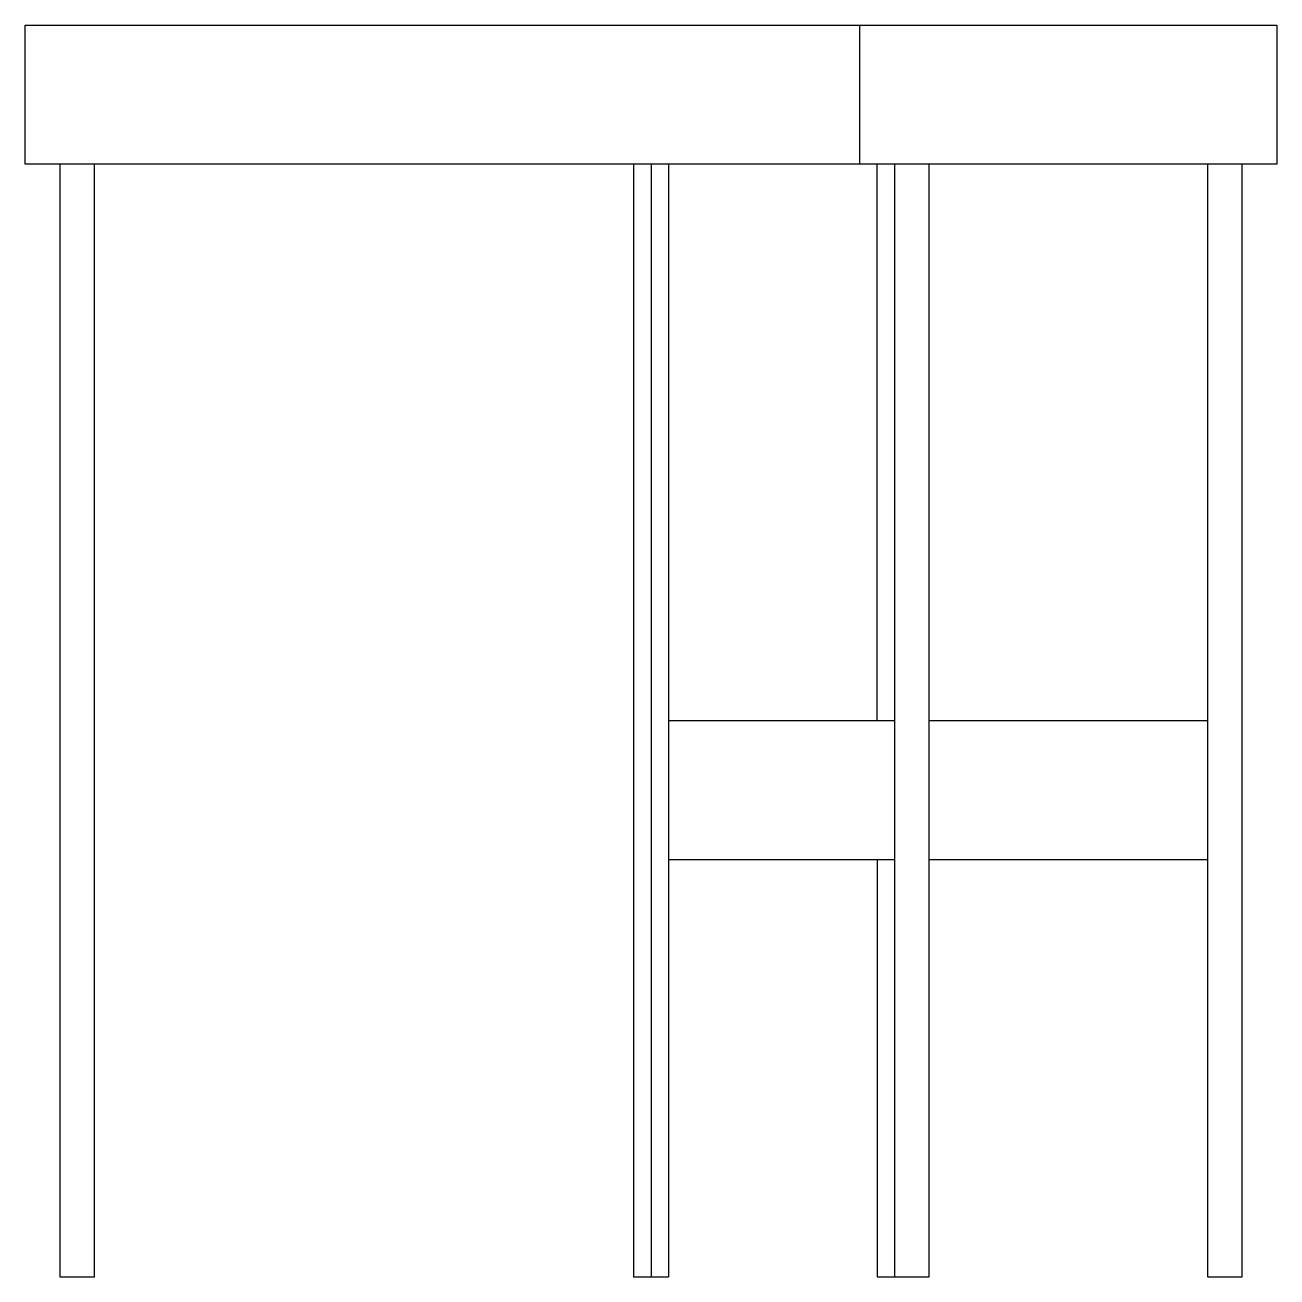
# Model space of a CAD drawing. Extents: x 0 to 0.0254, y 0 to 0.0254.
import ezdxf

# ---------------------------------------------------------------- set-up
doc = ezdxf.new("R2010")
doc.units = 0
doc.layers.get('0').update_dxf_attribs({"linetype": 'CONTINUOUS'})

# ---------------------------------------------------------------- blocks, each defined once
blk = doc.blocks.new('02FBENC7')
at = {"color": 0, "linetype": 'BYBLOCK'}
for p, q in [((0, 18), (72, 18)), ((0, 16), (0, 18)), ((48, 18), (48, 16)), ((72, 18), (72, 16)), ((72, 16), (0, 16)), ((2, 16), (2, 0)), ((4, 0), (4, 16)), ((35, 16), (35, 0)), ((36, 16), (36, 0)), ((37, 16), (37, 0)), ((49, 8), (49, 16)), ((50, 16), (50, 0)), ((52, 0), (52, 16)), ((68, 16), (68, 0)), ((70, 0), (70, 16)), ((37, 8), (50, 8)), ((52, 8), (68, 8)), ((37, 6), (50, 6)), ((49, 6), (49, 0)), ((52, 6), (68, 6)), ((2, 0), (4, 0)), ((35, 0), (37, 0)), ((49, 0), (50, 0)), ((50, 0), (52, 0)), ((68, 0), (70, 0))]:
    blk.add_line(p, q, dxfattribs=at)

msp = doc.modelspace()

# ---------------------------------------------------------------- block references
at = {"color": 0, "linetype": 'BYBLOCK', "xscale": 0.00035306, "yscale": 0.00141224, "zscale": 0.00035306}
msp.add_blockref('02FBENC7', (0, 0), dxfattribs=at)

doc.saveas('drawing.dxf')
